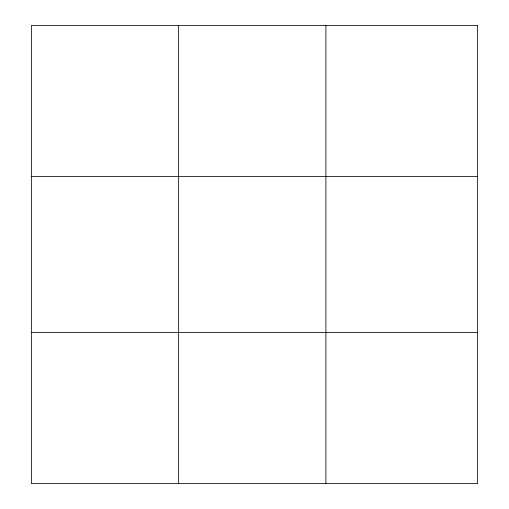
<?xml version="1.0" encoding="UTF-8"?>
<svg xmlns="http://www.w3.org/2000/svg" width="509" height="509" viewBox="0 0 509 509"><rect width="100%" height="100%" fill="white"/><g stroke="black" fill="none" stroke-linecap="round" stroke-linejoin="round"><path stroke-width="0.76" d="M178.634 25.45L178.634 483.55M325.9 25.45L325.9 483.55M31.367 176.623L477.633 176.623M31.367 332.377L477.633 332.377M477.633 25.45L477.633 483.55L31.367 483.55L31.367 25.45L477.633 25.45"/></g></svg>
